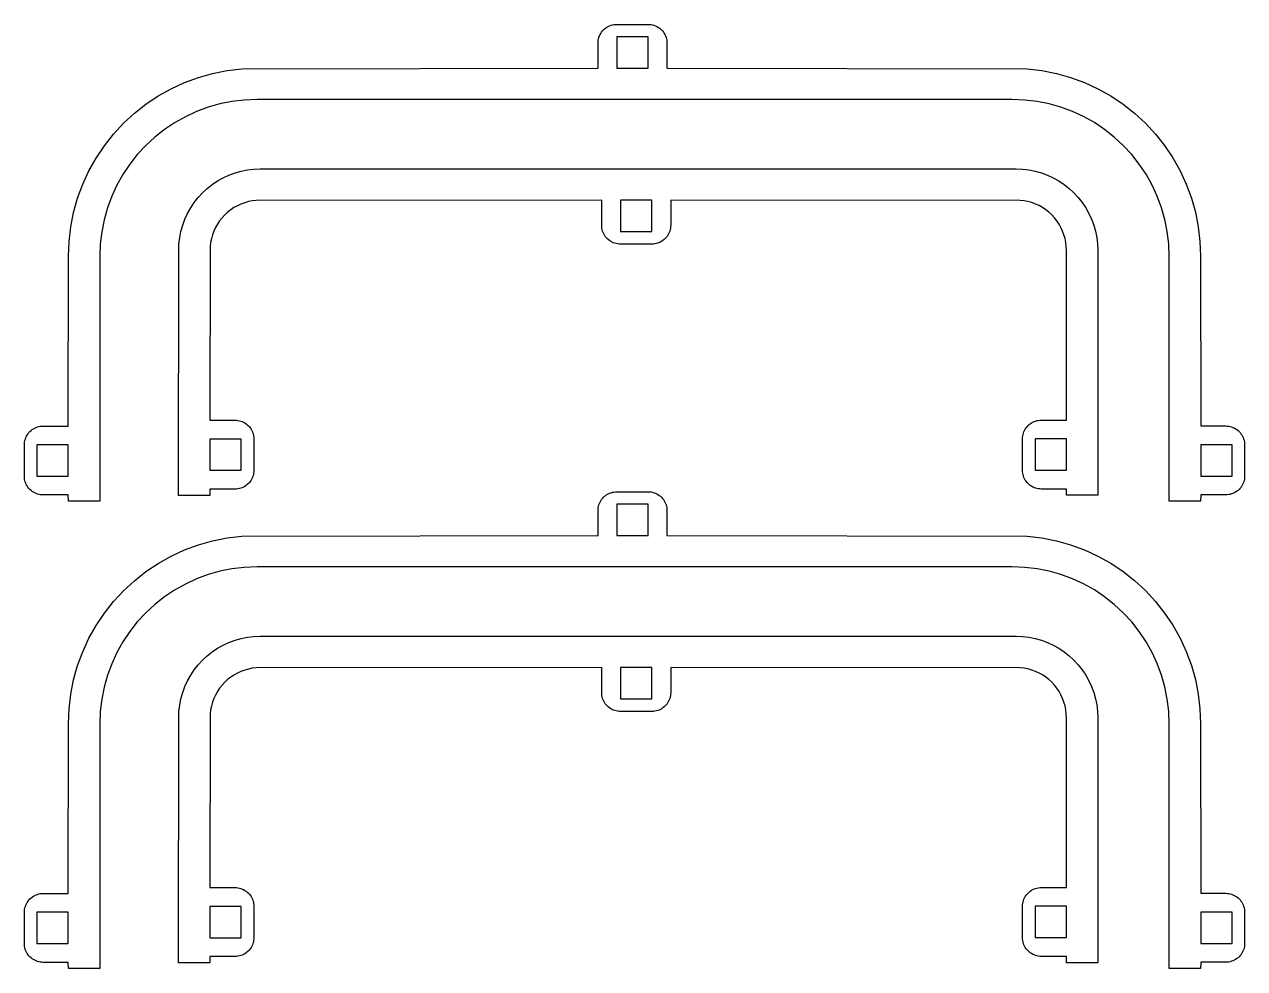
# Model space of a CAD drawing. Header units: millimetres. Extents: x -269 to -58, y 51 to 284.
# Drawn here: x -155.6 to -58.3, y 105.8 to 181.2 of the extents above; entities that cross this region are included whole.
import ezdxf

# ---------------------------------------------------------------- set-up
doc = ezdxf.new("R2010")
doc.units = ezdxf.units.MM
doc.header["$MEASUREMENT"] = 0
doc.layers.add('Layer 1', color=7, linetype='Continuous')

msp = doc.modelspace()

# ---------------------------------------------------------------- linework, layer by layer
at = {"layer": 'Layer 1', "color": 1}
for p, q in [((-109.024, 181.033), (-108.917, 181.083)), ((-108.917, 181.083), (-108.807, 181.123)), ((-108.807, 181.123), (-108.694, 181.155)), ((-108.694, 181.155), (-108.578, 181.178)), ((-108.578, 181.178), (-108.461, 181.192)), ((-108.461, 181.192), (-108.343, 181.197)), ((-108.343, 181.197), (-105.843, 181.197)), ((-105.843, 181.197), (-105.726, 181.193)), ((-105.726, 181.193), (-105.609, 181.179)), ((-105.609, 181.179), (-105.493, 181.156)), ((-105.493, 181.156), (-105.38, 181.124)), ((-105.38, 181.124), (-105.269, 181.083)), ((-105.269, 181.083), (-105.162, 181.034)), ((-109.802, 180.047), (-109.77, 180.16)), ((-109.77, 180.16), (-109.729, 180.271)), ((-109.729, 180.271), (-109.68, 180.378)), ((-109.68, 180.378), (-109.622, 180.48)), ((-109.622, 180.48), (-109.557, 180.578)), ((-109.557, 180.578), (-109.484, 180.671)), ((-109.484, 180.671), (-109.404, 180.757)), ((-109.404, 180.757), (-109.317, 180.837)), ((-109.317, 180.837), (-109.225, 180.91)), ((-109.225, 180.91), (-109.127, 180.976)), ((-109.127, 180.976), (-109.024, 181.033)), ((-105.843, 180.197), (-108.343, 180.197)), ((-108.343, 180.197), (-108.343, 177.697)), ((-105.843, 177.697), (-105.843, 180.197)), ((-105.162, 181.034), (-105.06, 180.976)), ((-105.06, 180.976), (-104.962, 180.911)), ((-104.962, 180.911), (-104.869, 180.838)), ((-104.869, 180.838), (-104.783, 180.758)), ((-104.783, 180.758), (-104.703, 180.672)), ((-104.703, 180.672), (-104.63, 180.579)), ((-104.63, 180.579), (-104.564, 180.481)), ((-104.564, 180.481), (-104.507, 180.378)), ((-104.507, 180.378), (-104.457, 180.271)), ((-104.457, 180.271), (-104.417, 180.161)), ((-104.417, 180.161), (-104.385, 180.048)), ((-109.843, 179.697), (-109.839, 179.814)), ((-109.843, 177.697), (-109.843, 179.697)), ((-109.839, 179.814), (-109.825, 179.931)), ((-109.825, 179.931), (-109.802, 180.047)), ((-104.385, 180.048), (-104.362, 179.932)), ((-104.362, 179.932), (-104.348, 179.815)), ((-104.348, 179.815), (-104.343, 179.697)), ((-104.343, 179.697), (-104.343, 177.697)), ((-141.721, 176.959), (-140.587, 177.279)), ((-140.587, 177.279), (-139.432, 177.508)), ((-139.432, 177.508), (-138.262, 177.647)), ((-138.262, 177.647), (-109.843, 177.697)), ((-108.343, 177.697), (-105.843, 177.697)), ((-104.343, 177.697), (-75.602, 177.655)), ((-75.602, 177.655), (-74.432, 177.517)), ((-74.432, 177.517), (-73.277, 177.287)), ((-73.277, 177.287), (-72.143, 176.967)), ((-143.895, 176.059), (-142.826, 176.552)), ((-142.826, 176.552), (-141.721, 176.959)), ((-72.143, 176.967), (-71.038, 176.56)), ((-71.038, 176.56), (-69.969, 176.067)), ((-145.902, 174.829), (-144.923, 175.483)), ((-144.923, 175.483), (-143.895, 176.059)), ((-76.824, 175.202), (-137.04, 175.193)), ((-75.798, 175.163), (-76.824, 175.202)), ((-69.969, 176.067), (-68.941, 175.491)), ((-68.941, 175.491), (-67.962, 174.837)), ((-146.827, 174.1), (-145.902, 174.829)), ((-141.869, 174.242), (-142.761, 173.831)), ((-140.948, 174.581), (-141.869, 174.242)), ((-140.004, 174.848), (-140.948, 174.581)), ((-139.041, 175.039), (-140.004, 174.848)), ((-138.066, 175.154), (-139.041, 175.039)), ((-137.04, 175.193), (-138.066, 175.154)), ((-74.823, 175.047), (-75.798, 175.163)), ((-73.86, 174.856), (-74.823, 175.047)), ((-72.916, 174.59), (-73.86, 174.856)), ((-71.995, 174.25), (-72.916, 174.59)), ((-71.103, 173.839), (-71.995, 174.25)), ((-67.962, 174.837), (-67.037, 174.108)), ((-148.492, 172.436), (-147.692, 173.301)), ((-147.692, 173.301), (-146.827, 174.1)), ((-143.617, 173.352), (-144.433, 172.806)), ((-142.761, 173.831), (-143.617, 173.352)), ((-70.247, 173.36), (-71.103, 173.839)), ((-69.431, 172.814), (-70.247, 173.36)), ((-67.037, 174.108), (-66.172, 173.308)), ((-66.172, 173.308), (-65.372, 172.444)), ((-149.221, 171.511), (-148.492, 172.436)), ((-144.433, 172.806), (-145.204, 172.199)), ((-68.66, 172.207), (-69.431, 172.814)), ((-65.372, 172.444), (-64.643, 171.519)), ((-149.876, 170.532), (-149.221, 171.511)), ((-145.925, 171.533), (-146.591, 170.812)), ((-145.204, 172.199), (-145.925, 171.533)), ((-67.939, 171.54), (-68.66, 172.207)), ((-67.273, 170.82), (-67.939, 171.54)), ((-64.643, 171.519), (-63.988, 170.539)), ((-150.451, 169.504), (-149.876, 170.532)), ((-146.591, 170.812), (-147.199, 170.041)), ((-66.665, 170.049), (-67.273, 170.82)), ((-63.988, 170.539), (-63.413, 169.512)), ((-150.944, 168.435), (-150.451, 169.504)), ((-147.199, 170.041), (-147.744, 169.225)), ((-138.8, 169.343), (-138.309, 169.481)), ((-138.309, 169.481), (-137.809, 169.581)), ((-137.809, 169.581), (-137.302, 169.641)), ((-137.302, 169.641), (-136.793, 169.661)), ((-136.793, 169.661), (-76.479, 169.667)), ((-76.479, 169.667), (-75.971, 169.647)), ((-75.971, 169.647), (-75.464, 169.587)), ((-75.464, 169.587), (-74.964, 169.487)), ((-74.964, 169.487), (-74.473, 169.349)), ((-66.12, 169.233), (-66.665, 170.049)), ((-63.413, 169.512), (-62.92, 168.442)), ((-151.352, 167.33), (-150.944, 168.435)), ((-147.744, 169.225), (-148.224, 168.369)), ((-141.013, 168.104), (-140.613, 168.42)), ((-140.613, 168.42), (-140.188, 168.704)), ((-140.188, 168.704), (-139.743, 168.953)), ((-139.743, 168.953), (-139.279, 169.166)), ((-139.279, 169.166), (-138.8, 169.343)), ((-74.473, 169.349), (-73.994, 169.172)), ((-73.994, 169.172), (-73.53, 168.958)), ((-73.53, 168.958), (-73.085, 168.709)), ((-73.085, 168.709), (-72.661, 168.425)), ((-72.661, 168.425), (-72.26, 168.109)), ((-65.64, 168.377), (-66.12, 169.233)), ((-62.92, 168.442), (-62.512, 167.337)), ((-148.635, 167.478), (-148.975, 166.557)), ((-148.224, 168.369), (-148.635, 167.478)), ((-141.735, 167.383), (-141.388, 167.758)), ((-141.388, 167.758), (-141.013, 168.104)), ((-72.26, 168.109), (-71.885, 167.763)), ((-71.885, 167.763), (-71.538, 167.388)), ((-65.229, 167.485), (-65.64, 168.377)), ((-64.89, 166.564), (-65.229, 167.485)), ((-151.672, 166.196), (-151.352, 167.33)), ((-148.975, 166.557), (-149.241, 165.612)), ((-142.584, 166.113), (-142.334, 166.558)), ((-142.334, 166.558), (-142.051, 166.982)), ((-142.051, 166.982), (-141.735, 167.383)), ((-138.882, 166.572), (-139.143, 166.397)), ((-138.608, 166.725), (-138.882, 166.572)), ((-138.323, 166.857), (-138.608, 166.725)), ((-138.028, 166.965), (-138.323, 166.857)), ((-137.726, 167.05), (-138.028, 166.965)), ((-137.418, 167.112), (-137.726, 167.05)), ((-137.106, 167.149), (-137.418, 167.112)), ((-109.547, 167.163), (-137.106, 167.149)), ((-109.547, 165.163), (-109.547, 167.163)), ((-105.547, 167.164), (-108.047, 167.163)), ((-108.047, 167.163), (-108.047, 164.663)), ((-105.547, 164.664), (-105.547, 167.164)), ((-76.167, 167.154), (-104.047, 167.164)), ((-104.047, 167.164), (-104.047, 165.164)), ((-75.855, 167.117), (-76.167, 167.154)), ((-75.547, 167.056), (-75.855, 167.117)), ((-75.245, 166.971), (-75.547, 167.056)), ((-74.95, 166.862), (-75.245, 166.971)), ((-74.665, 166.731), (-74.95, 166.862)), ((-74.391, 166.577), (-74.665, 166.731)), ((-74.13, 166.403), (-74.391, 166.577)), ((-71.538, 167.388), (-71.222, 166.987)), ((-71.222, 166.987), (-70.939, 166.563)), ((-70.939, 166.563), (-70.689, 166.118)), ((-64.623, 165.62), (-64.89, 166.564)), ((-62.512, 167.337), (-62.192, 166.204)), ((-151.902, 165.041), (-151.672, 166.196)), ((-149.241, 165.612), (-149.433, 164.65)), ((-142.974, 165.17), (-142.798, 165.649)), ((-142.798, 165.649), (-142.584, 166.113)), ((-140.029, 165.513), (-140.203, 165.251)), ((-139.834, 165.759), (-140.029, 165.513)), ((-139.621, 165.99), (-139.834, 165.759)), ((-139.39, 166.203), (-139.621, 165.99)), ((-139.143, 166.397), (-139.39, 166.203)), ((-73.883, 166.208), (-74.13, 166.403)), ((-73.653, 165.995), (-73.883, 166.208)), ((-73.439, 165.764), (-73.653, 165.995)), ((-73.245, 165.518), (-73.439, 165.764)), ((-73.07, 165.257), (-73.245, 165.518)), ((-70.689, 166.118), (-70.476, 165.654)), ((-70.476, 165.654), (-70.299, 165.175)), ((-64.431, 164.657), (-64.623, 165.62)), ((-62.192, 166.204), (-61.962, 165.048)), ((-152.041, 163.871), (-151.902, 165.041)), ((-149.433, 164.65), (-149.548, 163.675)), ((-143.213, 164.179), (-143.113, 164.679)), ((-143.113, 164.679), (-142.974, 165.17)), ((-140.488, 164.692), (-140.597, 164.397)), ((-140.357, 164.977), (-140.488, 164.692)), ((-140.203, 165.251), (-140.357, 164.977)), ((-109.542, 165.045), (-109.547, 165.163)), ((-109.529, 164.929), (-109.542, 165.045)), ((-109.506, 164.813), (-109.529, 164.929)), ((-109.474, 164.7), (-109.506, 164.813)), ((-109.433, 164.589), (-109.474, 164.7)), ((-109.383, 164.482), (-109.433, 164.589)), ((-108.047, 164.663), (-105.547, 164.664)), ((-104.161, 164.59), (-104.211, 164.483)), ((-104.12, 164.7), (-104.161, 164.59)), ((-104.088, 164.814), (-104.12, 164.7)), ((-104.065, 164.929), (-104.088, 164.814)), ((-104.052, 165.046), (-104.065, 164.929)), ((-104.047, 165.164), (-104.052, 165.046)), ((-72.917, 164.983), (-73.07, 165.257)), ((-72.785, 164.697), (-72.917, 164.983)), ((-72.677, 164.403), (-72.785, 164.697)), ((-70.299, 165.175), (-70.161, 164.684)), ((-70.161, 164.684), (-70.061, 164.184)), ((-64.316, 163.683), (-64.431, 164.657)), ((-61.962, 165.048), (-61.824, 163.879)), ((-152.087, 162.694), (-152.041, 163.871)), ((-149.548, 163.675), (-149.587, 162.645)), ((-143.293, 163.162), (-143.273, 163.672)), ((-143.273, 163.672), (-143.213, 164.179)), ((-140.743, 163.787), (-140.78, 163.475)), ((-140.682, 164.095), (-140.743, 163.787)), ((-140.597, 164.397), (-140.682, 164.095)), ((-109.326, 164.379), (-109.383, 164.482)), ((-109.26, 164.281), (-109.326, 164.379)), ((-109.188, 164.189), (-109.26, 164.281)), ((-109.108, 164.103), (-109.188, 164.189)), ((-109.021, 164.023), (-109.108, 164.103)), ((-108.929, 163.95), (-109.021, 164.023)), ((-108.831, 163.884), (-108.929, 163.95)), ((-108.728, 163.827), (-108.831, 163.884)), ((-108.621, 163.777), (-108.728, 163.827)), ((-108.51, 163.737), (-108.621, 163.777)), ((-108.397, 163.705), (-108.51, 163.737)), ((-108.282, 163.682), (-108.397, 163.705)), ((-108.165, 163.668), (-108.282, 163.682)), ((-108.047, 163.663), (-108.165, 163.668)), ((-105.547, 163.664), (-108.047, 163.663)), ((-105.429, 163.668), (-105.547, 163.664)), ((-105.312, 163.682), (-105.429, 163.668)), ((-105.197, 163.705), (-105.312, 163.682)), ((-105.083, 163.737), (-105.197, 163.705)), ((-104.973, 163.778), (-105.083, 163.737)), ((-104.866, 163.827), (-104.973, 163.778)), ((-104.763, 163.885), (-104.866, 163.827)), ((-104.665, 163.95), (-104.763, 163.885)), ((-104.573, 164.023), (-104.665, 163.95)), ((-104.486, 164.103), (-104.573, 164.023)), ((-104.406, 164.19), (-104.486, 164.103)), ((-104.334, 164.282), (-104.406, 164.19)), ((-104.268, 164.38), (-104.334, 164.282)), ((-104.211, 164.483), (-104.268, 164.38)), ((-72.592, 164.101), (-72.677, 164.403)), ((-72.53, 163.792), (-72.592, 164.101)), ((-72.493, 163.481), (-72.53, 163.792)), ((-70.061, 164.184), (-70.001, 163.677)), ((-70.001, 163.677), (-69.981, 163.167)), ((-64.277, 162.653), (-64.316, 163.683)), ((-61.824, 163.879), (-61.777, 162.702)), ((-152.099, 149.141), (-152.087, 162.694)), ((-149.587, 162.645), (-149.589, 143.141)), ((-143.296, 143.609), (-143.293, 163.162)), ((-140.793, 163.112), (-140.795, 149.608)), ((-140.78, 163.475), (-140.793, 163.112)), ((-72.48, 163.118), (-72.493, 163.481)), ((-72.48, 149.614), (-72.48, 163.118)), ((-69.981, 163.167), (-69.98, 143.614)), ((-64.276, 143.149), (-64.277, 162.653)), ((-61.777, 162.702), (-61.766, 149.149)), ((-154.98, 148.855), (-154.882, 148.921)), ((-154.882, 148.921), (-154.78, 148.978)), ((-154.78, 148.978), (-154.673, 149.028)), ((-154.673, 149.028), (-154.562, 149.068)), ((-154.562, 149.068), (-154.449, 149.1)), ((-154.449, 149.1), (-154.333, 149.123)), ((-154.333, 149.123), (-154.216, 149.137)), ((-154.216, 149.137), (-154.099, 149.142)), ((-154.099, 149.142), (-152.099, 149.141)), ((-140.795, 149.608), (-138.795, 149.608)), ((-138.795, 149.608), (-138.678, 149.603)), ((-138.678, 149.603), (-138.561, 149.59)), ((-138.561, 149.59), (-138.445, 149.567)), ((-138.445, 149.567), (-138.332, 149.535)), ((-138.332, 149.535), (-138.221, 149.494)), ((-138.221, 149.494), (-138.114, 149.444)), ((-138.114, 149.444), (-138.011, 149.387)), ((-138.011, 149.387), (-137.914, 149.321)), ((-137.914, 149.321), (-137.821, 149.248)), ((-137.821, 149.248), (-137.735, 149.169)), ((-137.735, 149.169), (-137.655, 149.082)), ((-137.655, 149.082), (-137.582, 148.99)), ((-137.582, 148.99), (-137.516, 148.892)), ((-75.759, 148.897), (-75.694, 148.995)), ((-75.694, 148.995), (-75.621, 149.088)), ((-75.621, 149.088), (-75.541, 149.174)), ((-75.541, 149.174), (-75.454, 149.254)), ((-75.454, 149.254), (-75.362, 149.327)), ((-75.362, 149.327), (-75.264, 149.393)), ((-75.264, 149.393), (-75.161, 149.45)), ((-75.161, 149.45), (-75.054, 149.5)), ((-75.054, 149.5), (-74.944, 149.54)), ((-74.944, 149.54), (-74.831, 149.572)), ((-74.831, 149.572), (-74.715, 149.595)), ((-74.715, 149.595), (-74.598, 149.609)), ((-74.598, 149.609), (-74.48, 149.614)), ((-74.48, 149.614), (-72.48, 149.614)), ((-61.766, 149.149), (-59.766, 149.149)), ((-59.766, 149.149), (-59.648, 149.145)), ((-59.648, 149.145), (-59.531, 149.131)), ((-59.531, 149.131), (-59.416, 149.108)), ((-59.416, 149.108), (-59.303, 149.076)), ((-59.303, 149.076), (-59.192, 149.035)), ((-59.192, 149.035), (-59.085, 148.986)), ((-59.085, 148.986), (-58.982, 148.928)), ((-58.982, 148.928), (-58.884, 148.863)), ((-155.58, 147.876), (-155.557, 147.992)), ((-155.557, 147.992), (-155.525, 148.105)), ((-155.525, 148.105), (-155.485, 148.216)), ((-155.485, 148.216), (-155.435, 148.323)), ((-155.435, 148.323), (-155.378, 148.426)), ((-155.378, 148.426), (-155.312, 148.523)), ((-155.312, 148.523), (-155.239, 148.616)), ((-155.239, 148.616), (-155.159, 148.702)), ((-155.159, 148.702), (-155.073, 148.782)), ((-155.073, 148.782), (-154.98, 148.855)), ((-140.795, 148.108), (-140.796, 145.609)), ((-138.295, 148.108), (-140.795, 148.108)), ((-138.296, 145.608), (-138.295, 148.108)), ((-137.516, 148.892), (-137.459, 148.789)), ((-137.459, 148.789), (-137.409, 148.682)), ((-137.409, 148.682), (-137.369, 148.571)), ((-137.369, 148.571), (-137.337, 148.458)), ((-137.337, 148.458), (-137.314, 148.342)), ((-137.314, 148.342), (-137.3, 148.225)), ((-137.3, 148.225), (-137.295, 148.108)), ((-137.295, 148.108), (-137.296, 145.608)), ((-75.98, 148.114), (-75.976, 148.231)), ((-75.98, 145.614), (-75.98, 148.114)), ((-75.976, 148.231), (-75.962, 148.348)), ((-75.962, 148.348), (-75.939, 148.464)), ((-75.939, 148.464), (-75.907, 148.577)), ((-75.907, 148.577), (-75.866, 148.688)), ((-75.866, 148.688), (-75.817, 148.795)), ((-75.817, 148.795), (-75.759, 148.897)), ((-72.48, 148.114), (-74.98, 148.114)), ((-74.98, 148.114), (-74.98, 145.614)), ((-72.48, 145.614), (-72.48, 148.114)), ((-58.884, 148.863), (-58.792, 148.79)), ((-58.792, 148.79), (-58.706, 148.71)), ((-58.706, 148.71), (-58.626, 148.624)), ((-58.626, 148.624), (-58.553, 148.531)), ((-58.553, 148.531), (-58.487, 148.433)), ((-58.487, 148.433), (-58.43, 148.33)), ((-58.43, 148.33), (-58.38, 148.223)), ((-58.38, 148.223), (-58.34, 148.113)), ((-58.34, 148.113), (-58.308, 148)), ((-58.308, 148), (-58.285, 147.884)), ((-155.599, 147.642), (-155.594, 147.76)), ((-155.599, 145.142), (-155.599, 147.642)), ((-155.594, 147.76), (-155.58, 147.876)), ((-152.099, 147.642), (-154.599, 147.642)), ((-154.599, 147.642), (-154.599, 145.142)), ((-152.099, 145.142), (-152.099, 147.642)), ((-59.266, 147.649), (-61.766, 147.649)), ((-61.766, 147.649), (-61.766, 145.149)), ((-59.266, 145.149), (-59.266, 147.649)), ((-58.285, 147.884), (-58.271, 147.767)), ((-58.271, 147.767), (-58.266, 147.649)), ((-58.266, 147.649), (-58.266, 145.149)), ((-155.595, 145.024), (-155.599, 145.142)), ((-154.599, 145.142), (-152.099, 145.142)), ((-140.796, 145.609), (-138.296, 145.608)), ((-137.41, 145.034), (-137.46, 144.927)), ((-137.369, 145.144), (-137.41, 145.034)), ((-137.337, 145.258), (-137.369, 145.144)), ((-137.314, 145.373), (-137.337, 145.258)), ((-137.3, 145.49), (-137.314, 145.373)), ((-137.296, 145.608), (-137.3, 145.49)), ((-75.976, 145.496), (-75.98, 145.614)), ((-75.962, 145.379), (-75.976, 145.496)), ((-75.939, 145.264), (-75.962, 145.379)), ((-75.907, 145.15), (-75.939, 145.264)), ((-75.866, 145.04), (-75.907, 145.15)), ((-75.817, 144.933), (-75.866, 145.04)), ((-74.98, 145.614), (-72.48, 145.614)), ((-61.766, 145.149), (-59.266, 145.149)), ((-58.27, 145.032), (-58.284, 144.915)), ((-58.266, 145.149), (-58.27, 145.032)), ((-155.581, 144.907), (-155.595, 145.024)), ((-155.558, 144.792), (-155.581, 144.907)), ((-155.526, 144.678), (-155.558, 144.792)), ((-155.485, 144.568), (-155.526, 144.678)), ((-155.436, 144.461), (-155.485, 144.568)), ((-155.378, 144.358), (-155.436, 144.461)), ((-155.313, 144.26), (-155.378, 144.358)), ((-155.24, 144.168), (-155.313, 144.26)), ((-155.16, 144.081), (-155.24, 144.168)), ((-155.073, 144.001), (-155.16, 144.081)), ((-138.796, 144.108), (-140.796, 144.108)), ((-140.796, 144.108), (-140.796, 143.608)), ((-138.678, 144.113), (-138.796, 144.108)), ((-138.561, 144.127), (-138.678, 144.113)), ((-138.446, 144.15), (-138.561, 144.127)), ((-138.333, 144.181), (-138.446, 144.15)), ((-138.222, 144.222), (-138.333, 144.181)), ((-138.115, 144.272), (-138.222, 144.222)), ((-138.012, 144.329), (-138.115, 144.272)), ((-137.914, 144.394), (-138.012, 144.329)), ((-137.822, 144.467), (-137.914, 144.394)), ((-137.735, 144.547), (-137.822, 144.467)), ((-137.655, 144.634), (-137.735, 144.547)), ((-137.583, 144.726), (-137.655, 144.634)), ((-137.517, 144.824), (-137.583, 144.726)), ((-137.46, 144.927), (-137.517, 144.824)), ((-75.759, 144.83), (-75.817, 144.933)), ((-75.694, 144.732), (-75.759, 144.83)), ((-75.621, 144.64), (-75.694, 144.732)), ((-75.541, 144.553), (-75.621, 144.64)), ((-75.454, 144.473), (-75.541, 144.553)), ((-75.362, 144.4), (-75.454, 144.473)), ((-75.264, 144.335), (-75.362, 144.4)), ((-75.161, 144.277), (-75.264, 144.335)), ((-75.054, 144.228), (-75.161, 144.277)), ((-74.944, 144.187), (-75.054, 144.228)), ((-74.83, 144.155), (-74.944, 144.187)), ((-74.715, 144.132), (-74.83, 144.155)), ((-74.598, 144.118), (-74.715, 144.132)), ((-74.48, 144.114), (-74.598, 144.118)), ((-72.48, 144.114), (-74.48, 144.114)), ((-72.48, 143.614), (-72.48, 144.114)), ((-58.705, 144.089), (-58.792, 144.009)), ((-58.625, 144.175), (-58.705, 144.089)), ((-58.552, 144.268), (-58.625, 144.175)), ((-58.487, 144.366), (-58.552, 144.268)), ((-58.429, 144.468), (-58.487, 144.366)), ((-58.38, 144.575), (-58.429, 144.468)), ((-58.339, 144.686), (-58.38, 144.575)), ((-58.307, 144.799), (-58.339, 144.686)), ((-58.284, 144.915), (-58.307, 144.799)), ((-154.981, 143.928), (-155.073, 144.001)), ((-154.883, 143.863), (-154.981, 143.928)), ((-154.78, 143.805), (-154.883, 143.863)), ((-154.673, 143.756), (-154.78, 143.805)), ((-154.563, 143.715), (-154.673, 143.756)), ((-154.449, 143.683), (-154.563, 143.715)), ((-154.334, 143.66), (-154.449, 143.683)), ((-154.217, 143.646), (-154.334, 143.66)), ((-154.099, 143.642), (-154.217, 143.646)), ((-152.099, 143.641), (-154.099, 143.642)), ((-152.089, 143.141), (-152.099, 143.641)), ((-149.589, 143.141), (-152.089, 143.141)), ((-140.796, 143.608), (-143.296, 143.609)), ((-109.68, 143.077), (-109.622, 143.18)), ((-109.622, 143.18), (-109.557, 143.278)), ((-109.557, 143.278), (-109.484, 143.371)), ((-109.484, 143.371), (-109.404, 143.457)), ((-109.404, 143.457), (-109.317, 143.537)), ((-109.317, 143.537), (-109.225, 143.61)), ((-109.225, 143.61), (-109.127, 143.676)), ((-109.127, 143.676), (-109.024, 143.733)), ((-109.024, 143.733), (-108.917, 143.782)), ((-108.917, 143.782), (-108.807, 143.823)), ((-108.807, 143.823), (-108.694, 143.855)), ((-108.694, 143.855), (-108.578, 143.878)), ((-108.578, 143.878), (-108.461, 143.892)), ((-108.461, 143.892), (-108.343, 143.897)), ((-108.343, 143.897), (-105.843, 143.897)), ((-105.843, 143.897), (-105.726, 143.892)), ((-105.726, 143.892), (-105.609, 143.879)), ((-105.609, 143.879), (-105.493, 143.856)), ((-105.493, 143.856), (-105.38, 143.824)), ((-105.38, 143.824), (-105.269, 143.783)), ((-105.269, 143.783), (-105.162, 143.734)), ((-105.162, 143.734), (-105.06, 143.676)), ((-105.06, 143.676), (-104.962, 143.611)), ((-104.962, 143.611), (-104.869, 143.538)), ((-104.869, 143.538), (-104.783, 143.458)), ((-104.783, 143.458), (-104.703, 143.371)), ((-104.703, 143.371), (-104.63, 143.279)), ((-104.63, 143.279), (-104.564, 143.181)), ((-104.564, 143.181), (-104.507, 143.078)), ((-69.98, 143.614), (-72.48, 143.614)), ((-61.776, 143.149), (-64.276, 143.149)), ((-61.766, 143.649), (-61.776, 143.149)), ((-59.766, 143.649), (-61.766, 143.649)), ((-59.648, 143.654), (-59.766, 143.649)), ((-59.531, 143.668), (-59.648, 143.654)), ((-59.416, 143.691), (-59.531, 143.668)), ((-59.302, 143.723), (-59.416, 143.691)), ((-59.192, 143.764), (-59.302, 143.723)), ((-59.085, 143.813), (-59.192, 143.764)), ((-58.982, 143.87), (-59.085, 143.813)), ((-58.884, 143.936), (-58.982, 143.87)), ((-58.792, 144.009), (-58.884, 143.936)), ((-109.843, 142.396), (-109.839, 142.514)), ((-109.843, 140.396), (-109.843, 142.396)), ((-109.839, 142.514), (-109.825, 142.631)), ((-109.825, 142.631), (-109.802, 142.747)), ((-109.802, 142.747), (-109.77, 142.86)), ((-109.77, 142.86), (-109.729, 142.97)), ((-109.729, 142.97), (-109.68, 143.077)), ((-105.843, 142.897), (-108.343, 142.897)), ((-108.343, 142.897), (-108.343, 140.397)), ((-105.843, 140.397), (-105.843, 142.897)), ((-104.507, 143.078), (-104.457, 142.971)), ((-104.457, 142.971), (-104.417, 142.861)), ((-104.417, 142.861), (-104.385, 142.747)), ((-104.385, 142.747), (-104.362, 142.632)), ((-104.362, 142.632), (-104.348, 142.515)), ((-104.348, 142.515), (-104.343, 142.397)), ((-104.343, 142.397), (-104.343, 140.397)), ((-140.587, 139.978), (-139.432, 140.208)), ((-139.432, 140.208), (-138.262, 140.346)), ((-138.262, 140.346), (-109.843, 140.396)), ((-108.343, 140.397), (-105.843, 140.397)), ((-104.343, 140.397), (-75.602, 140.355)), ((-75.602, 140.355), (-74.432, 140.216)), ((-74.432, 140.216), (-73.277, 139.987)), ((-143.895, 138.758), (-142.826, 139.251)), ((-142.826, 139.251), (-141.721, 139.659)), ((-141.721, 139.659), (-140.587, 139.978)), ((-73.277, 139.987), (-72.143, 139.667)), ((-72.143, 139.667), (-71.038, 139.259)), ((-71.038, 139.259), (-69.969, 138.766)), ((-144.923, 138.183), (-143.895, 138.758)), ((-69.969, 138.766), (-68.941, 138.191)), ((-146.827, 136.8), (-145.902, 137.529)), ((-145.902, 137.529), (-144.923, 138.183)), ((-140.948, 137.281), (-141.869, 136.942)), ((-140.004, 137.547), (-140.948, 137.281)), ((-139.041, 137.739), (-140.004, 137.547)), ((-138.066, 137.854), (-139.041, 137.739)), ((-137.04, 137.893), (-138.066, 137.854)), ((-76.824, 137.901), (-137.04, 137.893)), ((-75.798, 137.862), (-76.824, 137.901)), ((-74.823, 137.747), (-75.798, 137.862)), ((-73.86, 137.556), (-74.823, 137.747)), ((-72.916, 137.289), (-73.86, 137.556)), ((-71.995, 136.95), (-72.916, 137.289)), ((-68.941, 138.191), (-67.962, 137.537)), ((-67.962, 137.537), (-67.037, 136.808)), ((-147.692, 136), (-146.827, 136.8)), ((-142.761, 136.531), (-143.617, 136.051)), ((-141.869, 136.942), (-142.761, 136.531)), ((-71.103, 136.539), (-71.995, 136.95)), ((-70.247, 136.059), (-71.103, 136.539)), ((-67.037, 136.808), (-66.172, 136.008)), ((-148.492, 135.135), (-147.692, 136)), ((-144.433, 135.506), (-145.204, 134.898)), ((-143.617, 136.051), (-144.433, 135.506)), ((-69.431, 135.514), (-70.247, 136.059)), ((-68.66, 134.906), (-69.431, 135.514)), ((-66.172, 136.008), (-65.372, 135.143)), ((-149.221, 134.211), (-148.492, 135.135)), ((-145.204, 134.898), (-145.925, 134.232)), ((-67.939, 134.24), (-68.66, 134.906)), ((-65.372, 135.143), (-64.643, 134.218)), ((-149.876, 133.231), (-149.221, 134.211)), ((-146.591, 133.512), (-147.199, 132.741)), ((-145.925, 134.232), (-146.591, 133.512)), ((-67.273, 133.52), (-67.939, 134.24)), ((-66.665, 132.749), (-67.273, 133.52)), ((-64.643, 134.218), (-63.988, 133.239)), ((-150.451, 132.204), (-149.876, 133.231)), ((-147.199, 132.741), (-147.744, 131.925)), ((-66.12, 131.933), (-66.665, 132.749)), ((-63.988, 133.239), (-63.413, 132.212)), ((-150.944, 131.134), (-150.451, 132.204)), ((-147.744, 131.925), (-148.224, 131.069)), ((-140.613, 131.12), (-140.188, 131.403)), ((-140.188, 131.403), (-139.743, 131.653)), ((-139.743, 131.653), (-139.279, 131.866)), ((-139.279, 131.866), (-138.8, 132.043)), ((-138.8, 132.043), (-138.309, 132.181)), ((-138.309, 132.181), (-137.809, 132.281)), ((-137.809, 132.281), (-137.302, 132.341)), ((-137.302, 132.341), (-136.793, 132.361)), ((-136.793, 132.361), (-76.479, 132.366)), ((-76.479, 132.366), (-75.971, 132.346)), ((-75.971, 132.346), (-75.464, 132.286)), ((-75.464, 132.286), (-74.964, 132.187)), ((-74.964, 132.187), (-74.473, 132.048)), ((-74.473, 132.048), (-73.994, 131.872)), ((-73.994, 131.872), (-73.53, 131.658)), ((-73.53, 131.658), (-73.085, 131.409)), ((-73.085, 131.409), (-72.661, 131.125)), ((-65.64, 131.076), (-66.12, 131.933)), ((-63.413, 132.212), (-62.92, 131.142)), ((-151.352, 130.029), (-150.944, 131.134)), ((-148.224, 131.069), (-148.635, 130.177)), ((-141.735, 130.083), (-141.388, 130.458)), ((-141.388, 130.458), (-141.013, 130.804)), ((-141.013, 130.804), (-140.613, 131.12)), ((-72.661, 131.125), (-72.26, 130.809)), ((-72.26, 130.809), (-71.885, 130.463)), ((-71.885, 130.463), (-71.538, 130.088)), ((-65.229, 130.185), (-65.64, 131.076)), ((-62.92, 131.142), (-62.512, 130.037)), ((-151.672, 128.896), (-151.352, 130.029)), ((-148.635, 130.177), (-148.975, 129.257)), ((-142.334, 129.258), (-142.051, 129.682)), ((-142.051, 129.682), (-141.735, 130.083)), ((-138.323, 129.556), (-138.608, 129.425)), ((-138.028, 129.665), (-138.323, 129.556)), ((-137.726, 129.75), (-138.028, 129.665)), ((-137.418, 129.811), (-137.726, 129.75)), ((-137.106, 129.848), (-137.418, 129.811)), ((-109.547, 129.863), (-137.106, 129.848)), ((-109.547, 127.863), (-109.547, 129.863)), ((-105.547, 129.863), (-108.047, 129.863)), ((-108.047, 129.863), (-108.047, 127.363)), ((-105.547, 127.363), (-105.547, 129.863)), ((-76.167, 129.854), (-104.047, 129.863)), ((-104.047, 129.863), (-104.047, 127.863)), ((-75.855, 129.817), (-76.167, 129.854)), ((-75.547, 129.756), (-75.855, 129.817)), ((-75.245, 129.671), (-75.547, 129.756)), ((-74.95, 129.562), (-75.245, 129.671)), ((-74.665, 129.43), (-74.95, 129.562)), ((-71.538, 130.088), (-71.222, 129.687)), ((-71.222, 129.687), (-70.939, 129.263)), ((-64.89, 129.264), (-65.229, 130.185)), ((-62.512, 130.037), (-62.192, 128.903)), ((-151.902, 127.741), (-151.672, 128.896)), ((-148.975, 129.257), (-149.241, 128.312)), ((-142.798, 128.349), (-142.584, 128.812)), ((-142.584, 128.812), (-142.334, 129.258)), ((-139.621, 128.689), (-139.834, 128.459)), ((-139.39, 128.903), (-139.621, 128.689)), ((-139.143, 129.097), (-139.39, 128.903)), ((-138.882, 129.271), (-139.143, 129.097)), ((-138.608, 129.425), (-138.882, 129.271)), ((-74.391, 129.277), (-74.665, 129.43)), ((-74.13, 129.103), (-74.391, 129.277)), ((-73.883, 128.908), (-74.13, 129.103)), ((-73.653, 128.695), (-73.883, 128.908)), ((-73.439, 128.464), (-73.653, 128.695)), ((-70.939, 129.263), (-70.689, 128.817)), ((-70.689, 128.817), (-70.476, 128.354)), ((-64.623, 128.32), (-64.89, 129.264)), ((-62.192, 128.903), (-61.962, 127.748)), ((-152.041, 126.571), (-151.902, 127.741)), ((-149.241, 128.312), (-149.433, 127.349)), ((-143.113, 127.379), (-142.974, 127.87)), ((-142.974, 127.87), (-142.798, 128.349)), ((-140.357, 127.677), (-140.488, 127.392)), ((-140.203, 127.951), (-140.357, 127.677)), ((-140.029, 128.212), (-140.203, 127.951)), ((-139.834, 128.459), (-140.029, 128.212)), ((-109.542, 127.745), (-109.547, 127.863)), ((-109.529, 127.628), (-109.542, 127.745)), ((-109.506, 127.513), (-109.529, 127.628)), ((-109.474, 127.399), (-109.506, 127.513)), ((-104.088, 127.513), (-104.12, 127.4)), ((-104.065, 127.629), (-104.088, 127.513)), ((-104.052, 127.746), (-104.065, 127.629)), ((-104.047, 127.863), (-104.052, 127.746)), ((-73.245, 128.218), (-73.439, 128.464)), ((-73.07, 127.956), (-73.245, 128.218)), ((-72.917, 127.682), (-73.07, 127.956)), ((-72.785, 127.397), (-72.917, 127.682)), ((-70.476, 128.354), (-70.299, 127.875)), ((-70.299, 127.875), (-70.161, 127.384)), ((-64.431, 127.357), (-64.623, 128.32)), ((-61.962, 127.748), (-61.824, 126.579)), ((-152.087, 125.394), (-152.041, 126.571)), ((-149.433, 127.349), (-149.548, 126.375)), ((-143.273, 126.372), (-143.213, 126.878)), ((-143.213, 126.878), (-143.113, 127.379)), ((-140.682, 126.795), (-140.743, 126.487)), ((-140.597, 127.097), (-140.682, 126.795)), ((-140.488, 127.392), (-140.597, 127.097)), ((-109.433, 127.289), (-109.474, 127.399)), ((-109.383, 127.182), (-109.433, 127.289)), ((-109.326, 127.079), (-109.383, 127.182)), ((-109.26, 126.981), (-109.326, 127.079)), ((-109.188, 126.889), (-109.26, 126.981)), ((-109.108, 126.802), (-109.188, 126.889)), ((-109.021, 126.722), (-109.108, 126.802)), ((-108.929, 126.649), (-109.021, 126.722)), ((-108.831, 126.584), (-108.929, 126.649)), ((-108.728, 126.526), (-108.831, 126.584)), ((-108.047, 127.363), (-105.547, 127.363)), ((-104.763, 126.584), (-104.866, 126.527)), ((-104.665, 126.65), (-104.763, 126.584)), ((-104.573, 126.723), (-104.665, 126.65)), ((-104.486, 126.803), (-104.573, 126.723)), ((-104.406, 126.889), (-104.486, 126.803)), ((-104.334, 126.982), (-104.406, 126.889)), ((-104.268, 127.08), (-104.334, 126.982)), ((-104.211, 127.182), (-104.268, 127.08)), ((-104.161, 127.289), (-104.211, 127.182)), ((-104.12, 127.4), (-104.161, 127.289)), ((-72.677, 127.103), (-72.785, 127.397)), ((-72.592, 126.8), (-72.677, 127.103)), ((-72.53, 126.492), (-72.592, 126.8)), ((-70.161, 127.384), (-70.061, 126.883)), ((-70.061, 126.883), (-70.001, 126.377)), ((-64.316, 126.382), (-64.431, 127.357)), ((-61.824, 126.579), (-61.777, 125.402)), ((-149.548, 126.375), (-149.587, 125.345)), ((-143.296, 106.309), (-143.293, 125.862)), ((-143.293, 125.862), (-143.273, 126.372)), ((-140.793, 125.812), (-140.795, 112.308)), ((-140.78, 126.175), (-140.793, 125.812)), ((-140.743, 126.487), (-140.78, 126.175)), ((-108.621, 126.477), (-108.728, 126.526)), ((-108.51, 126.436), (-108.621, 126.477)), ((-108.397, 126.404), (-108.51, 126.436)), ((-108.282, 126.381), (-108.397, 126.404)), ((-108.165, 126.368), (-108.282, 126.381)), ((-108.047, 126.363), (-108.165, 126.368)), ((-105.547, 126.363), (-108.047, 126.363)), ((-105.429, 126.368), (-105.547, 126.363)), ((-105.312, 126.382), (-105.429, 126.368)), ((-105.197, 126.405), (-105.312, 126.382)), ((-105.083, 126.437), (-105.197, 126.405)), ((-104.973, 126.477), (-105.083, 126.437)), ((-104.866, 126.527), (-104.973, 126.477)), ((-72.493, 126.18), (-72.53, 126.492)), ((-72.48, 125.817), (-72.493, 126.18)), ((-72.48, 112.314), (-72.48, 125.817)), ((-70.001, 126.377), (-69.981, 125.867)), ((-69.981, 125.867), (-69.98, 106.313)), ((-64.277, 125.352), (-64.316, 126.382)), ((-152.099, 111.841), (-152.087, 125.394)), ((-149.587, 125.345), (-149.589, 105.841)), ((-64.276, 105.849), (-64.277, 125.352)), ((-61.777, 125.402), (-61.766, 111.849)), ((-140.795, 112.308), (-138.795, 112.308)), ((-138.795, 112.308), (-138.678, 112.303)), ((-138.678, 112.303), (-138.561, 112.289)), ((-138.561, 112.289), (-138.445, 112.266)), ((-138.445, 112.266), (-138.332, 112.234)), ((-138.332, 112.234), (-138.221, 112.194)), ((-138.221, 112.194), (-138.114, 112.144)), ((-138.114, 112.144), (-138.011, 112.087)), ((-138.011, 112.087), (-137.914, 112.021)), ((-137.914, 112.021), (-137.821, 111.948)), ((-137.821, 111.948), (-137.735, 111.868)), ((-75.541, 111.874), (-75.454, 111.954)), ((-75.454, 111.954), (-75.362, 112.027)), ((-75.362, 112.027), (-75.264, 112.092)), ((-75.264, 112.092), (-75.161, 112.15)), ((-75.161, 112.15), (-75.054, 112.199)), ((-75.054, 112.199), (-74.944, 112.24)), ((-74.944, 112.24), (-74.831, 112.272)), ((-74.831, 112.272), (-74.715, 112.295)), ((-74.715, 112.295), (-74.598, 112.309)), ((-74.598, 112.309), (-74.48, 112.314)), ((-74.48, 112.314), (-72.48, 112.314)), ((-155.485, 110.916), (-155.435, 111.022)), ((-155.435, 111.022), (-155.378, 111.125)), ((-155.378, 111.125), (-155.312, 111.223)), ((-155.312, 111.223), (-155.239, 111.316)), ((-155.239, 111.316), (-155.159, 111.402)), ((-155.159, 111.402), (-155.073, 111.482)), ((-155.073, 111.482), (-154.98, 111.555)), ((-154.98, 111.555), (-154.882, 111.62)), ((-154.882, 111.62), (-154.78, 111.678)), ((-154.78, 111.678), (-154.673, 111.727)), ((-154.673, 111.727), (-154.562, 111.768)), ((-154.562, 111.768), (-154.449, 111.8)), ((-154.449, 111.8), (-154.333, 111.823)), ((-154.333, 111.823), (-154.216, 111.837)), ((-154.216, 111.837), (-154.099, 111.841)), ((-154.099, 111.841), (-152.099, 111.841)), ((-137.735, 111.868), (-137.655, 111.782)), ((-137.655, 111.782), (-137.582, 111.689)), ((-137.582, 111.689), (-137.516, 111.591)), ((-137.516, 111.591), (-137.459, 111.488)), ((-137.459, 111.488), (-137.409, 111.382)), ((-137.409, 111.382), (-137.369, 111.271)), ((-137.369, 111.271), (-137.337, 111.158)), ((-137.337, 111.158), (-137.314, 111.042)), ((-137.314, 111.042), (-137.3, 110.925)), ((-75.976, 110.931), (-75.962, 111.048)), ((-75.962, 111.048), (-75.939, 111.164)), ((-75.939, 111.164), (-75.907, 111.277)), ((-75.907, 111.277), (-75.866, 111.387)), ((-75.866, 111.387), (-75.817, 111.494)), ((-75.817, 111.494), (-75.759, 111.597)), ((-75.759, 111.597), (-75.694, 111.695)), ((-75.694, 111.695), (-75.621, 111.788)), ((-75.621, 111.788), (-75.541, 111.874)), ((-61.766, 111.849), (-59.766, 111.849)), ((-59.766, 111.849), (-59.648, 111.844)), ((-59.648, 111.844), (-59.531, 111.831)), ((-59.531, 111.831), (-59.416, 111.808)), ((-59.416, 111.808), (-59.303, 111.776)), ((-59.303, 111.776), (-59.192, 111.735)), ((-59.192, 111.735), (-59.085, 111.686)), ((-59.085, 111.686), (-58.982, 111.628)), ((-58.982, 111.628), (-58.884, 111.563)), ((-58.884, 111.563), (-58.792, 111.49)), ((-58.792, 111.49), (-58.706, 111.41)), ((-58.706, 111.41), (-58.626, 111.323)), ((-58.626, 111.323), (-58.553, 111.231)), ((-58.553, 111.231), (-58.487, 111.133)), ((-58.487, 111.133), (-58.43, 111.03)), ((-58.43, 111.03), (-58.38, 110.923)), ((-155.599, 110.342), (-155.594, 110.459)), ((-155.599, 107.842), (-155.599, 110.342)), ((-155.594, 110.459), (-155.58, 110.576)), ((-155.58, 110.576), (-155.557, 110.692)), ((-155.557, 110.692), (-155.525, 110.805)), ((-155.525, 110.805), (-155.485, 110.916)), ((-152.099, 110.341), (-154.599, 110.342)), ((-154.599, 110.342), (-154.599, 107.842)), ((-152.099, 107.841), (-152.099, 110.341)), ((-140.795, 110.808), (-140.796, 108.308)), ((-138.295, 110.808), (-140.795, 110.808)), ((-138.296, 108.308), (-138.295, 110.808)), ((-137.3, 110.925), (-137.295, 110.807)), ((-137.295, 110.807), (-137.296, 108.308)), ((-75.98, 110.813), (-75.976, 110.931)), ((-75.98, 108.313), (-75.98, 110.813)), ((-72.48, 110.814), (-74.98, 110.814)), ((-74.98, 110.814), (-74.98, 108.314)), ((-72.48, 108.314), (-72.48, 110.814)), ((-59.266, 110.349), (-61.766, 110.349)), ((-61.766, 110.349), (-61.766, 107.849)), ((-59.266, 107.849), (-59.266, 110.349)), ((-58.38, 110.923), (-58.34, 110.813)), ((-58.34, 110.813), (-58.308, 110.699)), ((-58.308, 110.699), (-58.285, 110.584)), ((-58.285, 110.584), (-58.271, 110.467)), ((-58.271, 110.467), (-58.266, 110.349)), ((-58.266, 110.349), (-58.266, 107.849)), ((-140.796, 108.308), (-138.296, 108.308)), ((-137.314, 108.073), (-137.337, 107.957)), ((-137.3, 108.19), (-137.314, 108.073)), ((-137.296, 108.308), (-137.3, 108.19)), ((-75.976, 108.196), (-75.98, 108.313)), ((-75.962, 108.079), (-75.976, 108.196)), ((-75.939, 107.963), (-75.962, 108.079)), ((-74.98, 108.314), (-72.48, 108.314)), ((-155.595, 107.724), (-155.599, 107.842)), ((-155.581, 107.607), (-155.595, 107.724)), ((-155.558, 107.491), (-155.581, 107.607)), ((-155.526, 107.378), (-155.558, 107.491)), ((-155.485, 107.268), (-155.526, 107.378)), ((-155.436, 107.161), (-155.485, 107.268)), ((-155.378, 107.058), (-155.436, 107.161)), ((-154.599, 107.842), (-152.099, 107.841)), ((-137.914, 107.094), (-138.012, 107.029)), ((-137.822, 107.167), (-137.914, 107.094)), ((-137.735, 107.247), (-137.822, 107.167)), ((-137.655, 107.334), (-137.735, 107.247)), ((-137.583, 107.426), (-137.655, 107.334)), ((-137.517, 107.524), (-137.583, 107.426)), ((-137.46, 107.627), (-137.517, 107.524)), ((-137.41, 107.734), (-137.46, 107.627)), ((-137.369, 107.844), (-137.41, 107.734)), ((-137.337, 107.957), (-137.369, 107.844)), ((-75.907, 107.85), (-75.939, 107.963)), ((-75.866, 107.739), (-75.907, 107.85)), ((-75.817, 107.633), (-75.866, 107.739)), ((-75.759, 107.53), (-75.817, 107.633)), ((-75.694, 107.432), (-75.759, 107.53)), ((-75.621, 107.339), (-75.694, 107.432)), ((-75.541, 107.253), (-75.621, 107.339)), ((-75.454, 107.173), (-75.541, 107.253)), ((-75.362, 107.1), (-75.454, 107.173)), ((-75.264, 107.035), (-75.362, 107.1)), ((-61.766, 107.849), (-59.266, 107.849)), ((-58.429, 107.168), (-58.487, 107.065)), ((-58.38, 107.275), (-58.429, 107.168)), ((-58.339, 107.386), (-58.38, 107.275)), ((-58.307, 107.499), (-58.339, 107.386)), ((-58.284, 107.615), (-58.307, 107.499)), ((-58.27, 107.731), (-58.284, 107.615)), ((-58.266, 107.849), (-58.27, 107.731)), ((-155.313, 106.96), (-155.378, 107.058)), ((-155.24, 106.867), (-155.313, 106.96)), ((-155.16, 106.781), (-155.24, 106.867)), ((-155.073, 106.701), (-155.16, 106.781)), ((-154.981, 106.628), (-155.073, 106.701)), ((-154.883, 106.563), (-154.981, 106.628)), ((-154.78, 106.505), (-154.883, 106.563)), ((-154.673, 106.456), (-154.78, 106.505)), ((-154.563, 106.415), (-154.673, 106.456)), ((-154.449, 106.383), (-154.563, 106.415)), ((-154.334, 106.36), (-154.449, 106.383)), ((-154.217, 106.346), (-154.334, 106.36)), ((-154.099, 106.341), (-154.217, 106.346)), ((-152.099, 106.341), (-154.099, 106.341)), ((-152.089, 105.841), (-152.099, 106.341)), ((-140.796, 106.308), (-143.296, 106.309)), ((-138.796, 106.808), (-140.796, 106.808)), ((-140.796, 106.808), (-140.796, 106.308)), ((-138.678, 106.813), (-138.796, 106.808)), ((-138.561, 106.826), (-138.678, 106.813)), ((-138.446, 106.849), (-138.561, 106.826)), ((-138.333, 106.881), (-138.446, 106.849)), ((-138.222, 106.922), (-138.333, 106.881)), ((-138.115, 106.971), (-138.222, 106.922)), ((-138.012, 107.029), (-138.115, 106.971)), ((-75.161, 106.977), (-75.264, 107.035)), ((-75.054, 106.928), (-75.161, 106.977)), ((-74.944, 106.887), (-75.054, 106.928)), ((-74.83, 106.855), (-74.944, 106.887)), ((-74.715, 106.832), (-74.83, 106.855)), ((-74.598, 106.818), (-74.715, 106.832)), ((-74.48, 106.814), (-74.598, 106.818)), ((-72.48, 106.814), (-74.48, 106.814)), ((-72.48, 106.313), (-72.48, 106.814)), ((-69.98, 106.313), (-72.48, 106.313)), ((-61.766, 106.349), (-61.776, 105.849)), ((-59.766, 106.349), (-61.766, 106.349)), ((-59.648, 106.354), (-59.766, 106.349)), ((-59.531, 106.368), (-59.648, 106.354)), ((-59.416, 106.391), (-59.531, 106.368)), ((-59.302, 106.422), (-59.416, 106.391)), ((-59.192, 106.463), (-59.302, 106.422)), ((-59.085, 106.513), (-59.192, 106.463)), ((-58.982, 106.57), (-59.085, 106.513)), ((-58.884, 106.636), (-58.982, 106.57)), ((-58.792, 106.709), (-58.884, 106.636)), ((-58.705, 106.788), (-58.792, 106.709)), ((-58.625, 106.875), (-58.705, 106.788)), ((-58.552, 106.967), (-58.625, 106.875)), ((-58.487, 107.065), (-58.552, 106.967)), ((-149.589, 105.841), (-152.089, 105.841)), ((-61.776, 105.849), (-64.276, 105.849))]:
    msp.add_line(p, q, dxfattribs=at)

doc.saveas('drawing.dxf')
